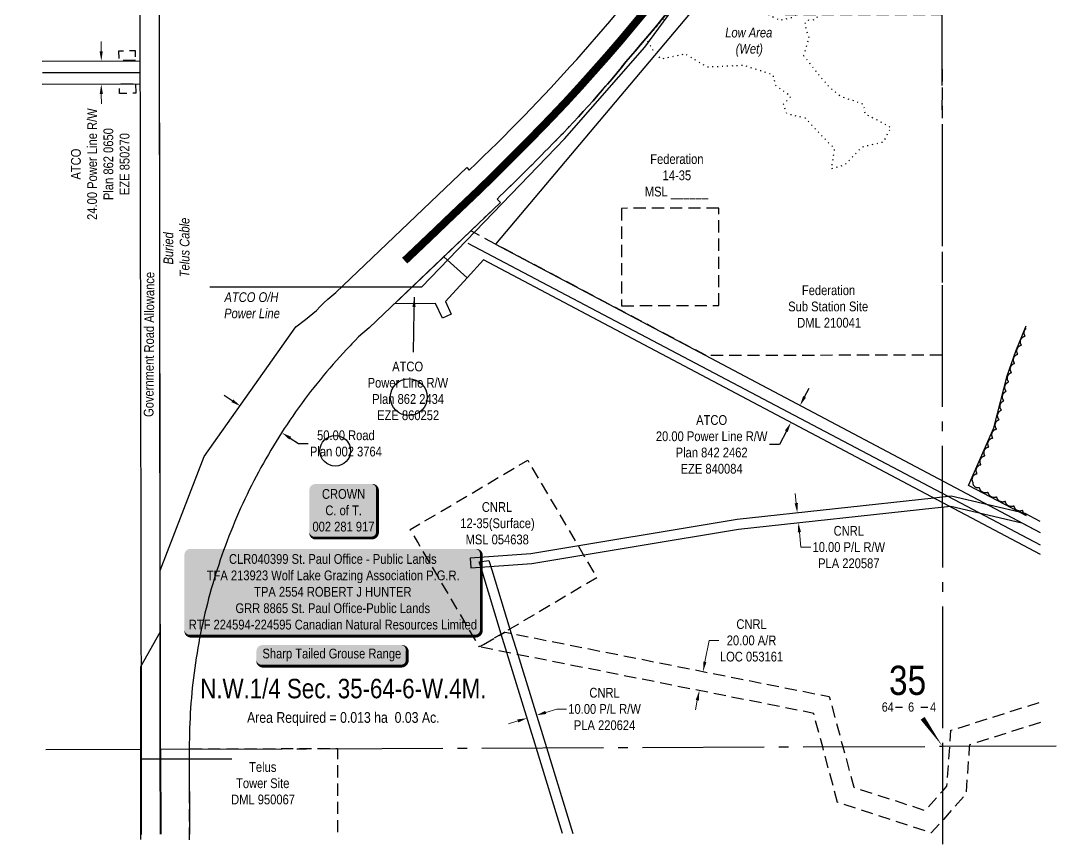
# Model space of a CAD drawing. Extents: x 511994 to 515316, y 6048038 to 6051499.
# Drawn here: x 511994 to 513058, y 6048038 to 6048884 of the extents above; entities that cross this region are included whole.
import ezdxf
from ezdxf.enums import TextEntityAlignment as Align

# ---------------------------------------------------------------- set-up
doc = ezdxf.new("R2010")
doc.units = 0
doc.header["$LTSCALE"] = 5
doc.header["$PDSIZE"] = 0.5
for name, pattern in [('0', [1, 1, 0]), ('foc-ACCESSROAD', [3.75, 2.5, -1.25]), ('foc-FLOWLINE', [3.75, 2.5, -1.25]), ('foc-QUARTERLINE', [33, 25, -3, 2, -3]), ('foc-TOPO', [1, 0.2, -0.8])]:
    doc.linetypes.add(name, pattern=pattern)
doc.layers.get('Defpoints').update_dxf_attribs({"color": 9})
for name, color, linetype in [('10', 1, 'Continuous'), ('9', 3, 'Continuous'), ('AS-OWNER', 7, 'Continuous'), ('AS-POWER', 104, 'foc-POWER'), ('AS-POWER-T', 104, 'Continuous'), ('AS-ROADS', 254, 'Continuous'), ('AS-TELEPHONE', 224, 'foc-TEL'), ('AS-TELEPHONE-T', 224, 'Continuous'), ('AS-WILDLIFE-BLOCK', 131, 'Continuous'), ('C-SYMBOL', 7, 'Continuous'), ('C-WS', 13, 'foc-ACCESSROAD'), ('F-AR', 190, 'foc-ACCESSROAD'), ('F-EZE', 190, 'foc-FLOWLINE'), ('F-RW', 190, 'Continuous'), ('F-WS', 190, 'foc-ACCESSROAD'), ('L-AREAREQUIRED', 7, 'Continuous'), ('L-QSEC', 8, 'foc-QUARTERLINE'), ('L-ROAD-T', 7, 'Continuous'), ('L-SEC', 7, 'Continuous'), ('L-SECLBL', 7, 'Continuous'), ('L-SECQ', 8, 'foc-QUARTERLINE'), ('L-TITLEDB', 4, 'Continuous'), ('L-TITLEDB-T', 4, 'Continuous'), ('T-BUSH', 110, '0'), ('T-LOW-AREA', 48, 'foc-TOPO')]:
    doc.layers.add(name, color=color, linetype=linetype)
for name, color, linetype, lineweight in [('C-WS-T', 13, 'Continuous', 9), ('F-AR-T', 190, 'Continuous', 9), ('F-EZE-T', 190, 'Continuous', 9), ('F-RW-T', 190, 'Continuous', 9), ('F-WS-T', 190, 'Continuous', 9), ('T-TEXT', 48, 'Continuous', 18)]:
    doc.layers.add(name, color=color, linetype=linetype, lineweight=lineweight)
doc.styles.add('100L', font='ARIALN.TTF', dxfattribs={"height": 11})
doc.styles.add('175L', font='ARIALN.TTF', dxfattribs={"height": 20})
doc.styles.add('80', font='ARIALN.TTF', dxfattribs={"height": 10})
doc.styles.add('80CG', font='ARIALN.TTF', dxfattribs={"height": 10})
doc.styles.add('80L', font='ARIALN.TTF', dxfattribs={"height": 10})
doc.styles.add('foc-LtypeFont', font='ARIALN.TTF', dxfattribs={"height": 7.35})
doc.styles.add('SIMPLEX', font='ARIALN.TTF')
doc.linetypes.add('foc-POWER', pattern='A,6,-1,["P",foc-LtypeFont,S=0.2,R=0,X=-0.625,Y=-0.75],-1.24,4', length=12.24)
doc.linetypes.add('foc-TEL', pattern='A,2,-1,["T",foc-LtypeFont,S=0.2,R=0,X=-0.425,Y=-0.75],-1.24,8', length=12.24)
doc.linetypes.add('foc-TEL-NOLINE', pattern='A,0,-2,["T",foc-LtypeFont,S=0.2,R=0,X=-0.425,Y=-0.75],-10.24', length=12.24)
doc.dimstyles.new('Compass 5 000', dxfattribs={"dimscale": 5, "dimtxt": 9, "dimasz": 2, "dimexe": 0.2, "dimexo": 0.0625, "dimgap": 0.5, "dimtad": 0, "dimtih": 1, "dimtoh": 1, "dimzin": 0, "dimdsep": 46, "dimtxsty": '80CG', "dimcen": 0.1, "dimse1": 1, "dimse2": 1, "dimclrd": 256, "dimclrt": 256, "dimaunit": 1, "dimadec": 4, "dimazin": 0, "dimtfac": 0.06, "dimtofl": 0, "dimtmove": 0, "dimatfit": 1, "dimfxl": 0.2, "dimtolj": 1, "dimtzin": 0, "dimlwd": -1, "dimarcsym": 0})

# ---------------------------------------------------------------- blocks, each defined once
blk = doc.blocks.new('*D98')
at = {"layer": 'Defpoints', "color": 0, "transparency": 16777216}
for p in [(512672.1, 6048220.2), (512694.7, 6048215.7), (512668.2, 6048200.6)]:
    blk.add_point(p, dxfattribs=at)
at = {"layer": 'F-AR-T', "transparency": 16777216}
for p, q in [((512696.6, 6048225.5), (512701, 6048247.6)), ((512701, 6048247.6), (512711, 6048247.6)), ((512688.8, 6048186.3), (512686.9, 6048176.5))]:
    blk.add_line(p, q, dxfattribs=at)
for points in [[(512695, 6048225.8), (512698.2, 6048225.2), (512694.7, 6048215.7)], [(512687.2, 6048186.6), (512690.5, 6048185.9), (512690.8, 6048196.1)]]:
    blk.add_solid(points, dxfattribs=at)
at = {"layer": 'F-AR-T', "transparency": 16777216, "insert": (512744.5, 6048247.6), "char_height": 10, "attachment_point": 5, "style": '80CG'}
blk.add_mtext('\\A1;CNRL\\P20.00 A/R\\PLOC 053161', dxfattribs=at)
blk = doc.blocks.new('*D99')
at = {"layer": 'Defpoints', "color": 0, "transparency": 16777216}
for p in [(512059.6, 6048842.4), (512059.6, 6048818.4), (512076.5, 6048818.5)]:
    blk.add_point(p, dxfattribs=at)
at = {"layer": 'F-EZE-T', "transparency": 16777216}
for p, q in [((512076.5, 6048852.4), (512076.4, 6048862.4)), ((512076.5, 6048808.5), (512076.6, 6048798.5))]:
    blk.add_line(p, q, dxfattribs=at)
for points in [[(512078.1, 6048852.5), (512074.8, 6048852.4), (512076.5, 6048842.4)], [(512078.2, 6048808.5), (512074.9, 6048808.5), (512076.5, 6048818.5)]]:
    blk.add_solid(points, dxfattribs=at)
at = {"layer": 'F-EZE-T', "transparency": 16777216, "insert": (512075.5, 6048736.6), "char_height": 10, "attachment_point": 5, "rotation": 90, "style": '80CG', "bg_fill": 3, "box_fill_scale": 1.1, "bg_fill_color": 256, "bg_fill_true_color": 13158600, "bg_fill_transparency": 0}
blk.add_mtext('\\A1;ATCO\\P24.00 Power Line R/W\\PPlan 862 0650\\PEZE 850270', dxfattribs=at)
blk = doc.blocks.new('*D100')
at = {"layer": 'Defpoints', "color": 0, "transparency": 16777216}
for p in [(512791.5, 6048378.5), (512770.5, 6048376.3), (512771.6, 6048366.3)]:
    blk.add_point(p, dxfattribs=at)
at = {"layer": 'F-RW-T', "transparency": 16777216}
for p, q in [((512790.4, 6048388.5), (512789.3, 6048398.4)), ((512793.6, 6048358.7), (512795.3, 6048343.4)), ((512795.3, 6048343.4), (512805.3, 6048343.4))]:
    blk.add_line(p, q, dxfattribs=at)
for points in [[(512792.1, 6048388.7), (512788.8, 6048388.3), (512791.5, 6048378.5)], [(512795.3, 6048358.8), (512792, 6048358.5), (512792.6, 6048368.6)]]:
    blk.add_solid(points, dxfattribs=at)
at = {"layer": 'F-RW-T', "transparency": 16777216, "insert": (512844.4, 6048343.4), "char_height": 10, "attachment_point": 5, "style": '80CG'}
blk.add_mtext('\\A1;CNRL\\P10.00 P/L R/W\\PPLA 220587', dxfattribs=at)
blk = doc.blocks.new('*D101')
at = {"layer": 'Defpoints', "color": 0, "transparency": 16777216}
for p in [(512523.5, 6048170.8), (512520.5, 6048146.8), (512530, 6048149.7)]:
    blk.add_point(p, dxfattribs=at)
at = {"layer": 'F-RW-T', "transparency": 16777216}
for p, q in [((512533.1, 6048173.7), (512544.4, 6048177.2)), ((512544.4, 6048177.2), (512554.4, 6048177.2)), ((512504.4, 6048164.9), (512494.9, 6048162))]:
    blk.add_line(p, q, dxfattribs=at)
for points in [[(512532.6, 6048175.3), (512533.6, 6048172.1), (512523.5, 6048170.8)], [(512503.9, 6048166.5), (512504.9, 6048163.3), (512514, 6048167.8)]]:
    blk.add_solid(points, dxfattribs=at)
at = {"layer": 'F-RW-T', "transparency": 16777216, "insert": (512593.5, 6048177.2), "char_height": 10, "attachment_point": 5, "style": '80CG'}
blk.add_mtext('\\A1;CNRL\\P10.00 P/L R/W\\PPLA 220624', dxfattribs=at)
blk = doc.blocks.new('*D102')
at = {"layer": 'Defpoints', "color": 0, "transparency": 16777216}
for p in [(512627.8, 6048577.1), (512618.4, 6048559.4), (512794.3, 6048488.8)]:
    blk.add_point(p, dxfattribs=at)
at = {"layer": 'L-TITLEDB-T', "transparency": 16777216}
for p, q in [((512799, 6048497.7), (512803.7, 6048506.5)), ((512780.3, 6048462.3), (512773.1, 6048448.8)), ((512773.1, 6048448.8), (512763.1, 6048448.8))]:
    blk.add_line(p, q, dxfattribs=at)
for points in [[(512797.5, 6048498.5), (512800.4, 6048496.9), (512794.3, 6048488.8)], [(512778.8, 6048463.1), (512781.7, 6048461.6), (512784.9, 6048471.2)]]:
    blk.add_solid(points, dxfattribs=at)
at = {"layer": 'L-TITLEDB-T', "transparency": 16777216, "insert": (512703.5, 6048448.8), "char_height": 10, "attachment_point": 5, "style": '80CG'}
blk.add_mtext('\\A1;ATCO\\P20.00 Power Line R/W\\PPlan 842 2462\\PEZE 840084', dxfattribs=at)
blk = doc.blocks.new('*D103')
at = {"layer": 'Defpoints', "color": 0, "transparency": 16777216}
for p in [(512219.5, 6048488.2), (512262.2, 6048460.7), (512262.2, 6048460.7)]:
    blk.add_point(p, dxfattribs=at)
at = {"layer": 'L-TITLEDB-T', "transparency": 16777216}
for p, q in [((512211.1, 6048493.6), (512202.7, 6048499)), ((512270.6, 6048455.2), (512279, 6048449.8)), ((512279, 6048449.8), (512289, 6048449.8))]:
    blk.add_line(p, q, dxfattribs=at)
for points in [[(512212, 6048495), (512210.2, 6048492.2), (512219.5, 6048488.2)], [(512271.5, 6048456.7), (512269.7, 6048453.8), (512262.2, 6048460.7)]]:
    blk.add_solid(points, dxfattribs=at)
at = {"layer": 'L-TITLEDB-T', "transparency": 16777216, "insert": (512327.8, 6048449.8), "char_height": 10, "attachment_point": 5, "style": '80CG'}
blk.add_mtext('\\A1;50.00 Road\\PPlan 002 3764', dxfattribs=at)
blk = doc.blocks.new('*U96')
h = blk.add_hatch(color=255)
edge = h.paths.add_edge_path()
edge.add_line((-29, -28.5), (29, -28.5))
edge.add_arc((29, -22.5), 6, 270, 360)
edge.add_line((35, -22.5), (35, 21))
edge.add_arc((29, 21), 6, 0, 90)
edge.add_line((29, 27), (-29, 27))
edge.add_arc((-29, 21), 6, 90, 180)
edge.add_line((-35, 21), (-35, -22.5))
edge.add_arc((-29, -22.5), 6, 180, 270)
at = {"color": 14, "flags": 128}
blk.add_lwpolyline([(-29, -28.5, 3, 3, 0), (29, -28.5, 3, 3, 0.414214), (35, -22.5, 3, 3, 0), (35, 21, 3, 0, 0.414214), (29, 27, 0, 0, 0), (-29, 27, 0, 0, 0.414214), (-35, 21, 0, 0, 0), (-35, -22.5, 0, 3, 0.414214)], format="xyseb", close=True, dxfattribs=at)
at = {"color": 14, "style": '80'}
blk.add_attdef('ENTER_TEXT_001', (-26.8, -4.9), '', height=10, dxfattribs=at)
blk = doc.blocks.new('L-SECLBL')
at = {"layer": '9', "color": 7}
for p, q in [((-5.1, -27.8), (-12.3, -27.8)), ((20.7, -27.8), (13.5, -27.8))]:
    blk.add_line(p, q, dxfattribs=at)
at = {"layer": '10', "color": 2, "style": 'SIMPLEX'}
blk.add_attdef('SEC', text='', height=30, dxfattribs=at).set_placement((0, 0), align=Align.MIDDLE)
at = {"layer": '10', "color": 5, "style": '80L'}
blk.add_attdef('TWP', text='', height=9.5, dxfattribs=at).set_placement((-14.4, -27.4), align=Align.MIDDLE_RIGHT)
blk.add_attdef('RGE', text='', height=9.5, dxfattribs=at).set_placement((3.6, -27.4), align=Align.MIDDLE_CENTER)
blk.add_attdef('MER', text='', height=9.5, dxfattribs=at).set_placement((23.2, -27.4), align=Align.MIDDLE_LEFT)
blk = doc.blocks.new('*U106')
h = blk.add_hatch(color=255)
edge = h.paths.add_edge_path()
edge.add_line((-146.5, -45.5), (146.5, -45.5))
edge.add_arc((146.5, -39.5), 6, 270, 360)
edge.add_line((152.5, -39.5), (152.5, 38))
edge.add_arc((146.5, 38), 6, 0, 90)
edge.add_line((146.5, 44), (-146.5, 44))
edge.add_arc((-146.5, 38), 6, 90, 180)
edge.add_line((-152.5, 38), (-152.5, -39.5))
edge.add_arc((-146.5, -39.5), 6, 180, 270)
at = {"color": 44, "flags": 128}
blk.add_lwpolyline([(-146.5, -45.5, 3, 3, 0), (146.5, -45.5, 3, 3, 0.414214), (152.5, -39.5, 3, 3, 0), (152.5, 38, 3, 0, 0.414214), (146.5, 44, 0, 0, 0), (-146.5, 44, 0, 0, 0.414214), (-152.5, 38, 0, 0, 0), (-152.5, -39.5, 0, 3, 0.414214)], format="xyseb", close=True, dxfattribs=at)
at = {"color": 44, "style": '80'}
blk.add_attdef('ENTER_TEXT_001', (-36, -5), '', height=10, dxfattribs=at)
blk = doc.blocks.new('*U71')
h = blk.add_hatch(color=255)
edge = h.paths.add_edge_path()
edge.add_line((-71.5, -11.5), (71.5, -11.5))
edge.add_arc((71.5, -5.5), 6, 270, 360)
edge.add_line((77.5, -5.5), (77.5, 4))
edge.add_arc((71.5, 4), 6, 0, 90)
edge.add_line((71.5, 10), (-71.5, 10))
edge.add_arc((-71.5, 4), 6, 90, 180)
edge.add_line((-77.5, 4), (-77.5, -5.5))
edge.add_arc((-71.5, -5.5), 6, 180, 270)
at = {"color": 131, "flags": 128}
blk.add_lwpolyline([(-71.5, -11.5, 3, 3, 0), (71.5, -11.5, 3, 3, 0.414214), (77.5, -5.5, 3, 3, 0), (77.5, 4, 3, 0, 0.414214), (71.5, 10, 0, 0, 0), (-71.5, 10, 0, 0, 0.414214), (-77.5, 4, 0, 0, 0), (-77.5, -5.5, 0, 3, 0.414214)], format="xyseb", close=True, dxfattribs=at)
at = {"color": 131, "style": '80'}
blk.add_attdef('ENTER_TEXT_001', (-36, -5), '', height=10, dxfattribs=at)

msp = doc.modelspace()

# ---------------------------------------------------------------- linework, layer by layer
at = {"layer": 'AS-POWER', "flags": 128}
for points in [[(512188.016, 6048610.487), (512405.629, 6048610.771), (512552.259, 6048762.524), (512635.04, 6048856.533), (512706.778, 6048954.572)], [(512016.078, 6048830.563), (512116.2, 6048830.693)], [(512453.083, 6048655.337), (513040.872, 6048345.645)]]:
    msp.add_lwpolyline(points, dxfattribs=at)
at = {"layer": 'AS-ROADS', "const_width": 8, "flags": 128}
msp.add_lwpolyline([(512758.534, 6049061.485), (512748.364, 6049046.177), (512736.38, 6049028.488), (512724.945, 6049011.777), (512712.079, 6048993.342), (512647.945, 6048912.151), (512636.545, 6048895.29), (512623.605, 6048879.789), (512610.526, 6048864.084), (512597.101, 6048848.536), (512582.245, 6048831.805), (512568.63, 6048816.54), (512554.065, 6048800.613), (512538.484, 6048784.217), (512522.133, 6048767.397), (512508.103, 6048753.129), (512493.729, 6048738.739), (512479.12, 6048724.236), (512464.212, 6048709.718), (512448.994, 6048695.282), (512433.746, 6048680.796), (512418.547, 6048666.231), (512403.353, 6048651.761), (512388.198, 6048637.422)], dxfattribs=at)
at = {"layer": 'AS-TELEPHONE', "linetype": 'foc-TEL-NOLINE', "flags": 128}
msp.add_lwpolyline([(512117.227, 6048043.276), (512117.106, 6048136.157), (512116.995, 6048220.917), (512137.069, 6048256.111), (512136.225, 6048909.642), (512160.178, 6048909.697)], dxfattribs=at)
at = {"layer": 'AS-TELEPHONE', "flags": 128}
msp.add_lwpolyline([(512117.119, 6048125.975), (512210.689, 6048126.097)], dxfattribs=at)
at = {"layer": 'C-WS'}
msp.add_lwpolyline([(512714.4, 6048930.889), (512732.83, 6048919.315), (512779.169, 6048890.077), (512940.117, 6048890.156), (512940.296, 6048540.599), (512698.049, 6048539.971), (512481.594, 6048654.45), (512455.97, 6048668.002), (512486.48, 6048697.133), (512483.022, 6048700.756, 0.00915271), (512535.538, 6048752.764, 0.02545471), (512615.529, 6048841.513), (512624.892, 6048852.42), (512636.042, 6048865.638), (512647.077, 6048878.95), (512668.805, 6048905.857), (512687.675, 6048929.772), (512696.967, 6048941.82)], format="xyb", close=True, dxfattribs=at)
msp.add_lwpolyline([(512710.871, 6048691.396), (512610.92, 6048691.194), (512611.072, 6048591.244), (512711.023, 6048591.446), (512710.871, 6048691.396)], dxfattribs=at)
at = {"layer": 'Defpoints', "flags": 128}
msp.add_lwpolyline([(513026.884, 6048375.644), (512967.537, 6048406.793), (512993.501, 6048465.851), (513007.155, 6048519.411), (513015.931, 6048544.672), (513026.62, 6048570.653)], dxfattribs=at)
at = {"layer": 'Defpoints', "color": 1}
for centre, radius in [((512392.357, 6048497.348), 18.929), ((512316.893, 6048442.28), 15.706)]:
    msp.add_circle(centre, radius, dxfattribs=at)
at = {"layer": 'F-AR', "flags": 128}
for points in [[(512111.495, 6048842.951), (512094.835, 6048842.911), (512094.702, 6048852.93), (512111.38, 6048853.269), (512111.495, 6048842.951)], [(512111.762, 6048818.959), (512111.87, 6048809.312), (512095.278, 6048809.14), (512095.15, 6048818.92), (512111.762, 6048818.959)]]:
    msp.add_lwpolyline(points, close=True, dxfattribs=at)
msp.add_lwpolyline([(513041.41, 6048163.409), (512968.337, 6048140.394), (512968.222, 6048138.804), (512964.684, 6048089.817), (512941.589, 6048063.929), (512929.14, 6048049.974), (512832.947, 6048081.267), (512817.562, 6048138.402), (512808.315, 6048172.749), (512465.081, 6048240.876), (512490.949, 6048256.132), (512824.397, 6048189.947), (512838.26, 6048138.457), (512849.441, 6048096.933), (512922.908, 6048073.033), (512941.536, 6048093.912), (512945.227, 6048098.05), (512948.166, 6048138.754), (512949.368, 6048155.388), (513041.381, 6048184.368)], dxfattribs=at)
at = {"layer": 'F-EZE', "linetype": 'Continuous', "flags": 128}
msp.add_lwpolyline([(512015.768, 6048842.321), (512116.184, 6048842.532), (512116.216, 6048818.541), (512015.813, 6048818.33)], dxfattribs=at)
at = {"layer": 'F-RW'}
for points in [[(513041.131, 6048369.656), (513025.695, 6048377.818), (512949.704, 6048395.59), (512931.627, 6048393.641), (512729.609, 6048371.859), (512517.724, 6048336.508), (512455.589, 6048332.132), (512456.291, 6048322.162), (512456.291, 6048322.162), (512518.9, 6048326.571), (512730.968, 6048361.953), (512932.699, 6048383.703), (512949.084, 6048385.47), (513022.163, 6048368.38), (513041.146, 6048358.341)], [(512550.421, 6048049.3), (512523.263, 6048137.621), (512493.234, 6048235.288), (512487.457, 6048254.073), (512467.624, 6048318.574), (512464.674, 6048328.169), (512474.69, 6048329.604), (512477.64, 6048320.007), (512496.309, 6048259.293), (512497.693, 6048254.793), (512504.371, 6048233.078), (512533.712, 6048137.648), (512560.873, 6048049.319)]]:
    msp.add_lwpolyline(points, dxfattribs=at)
at = {"layer": 'F-WS', "flags": 128}
msp.add_lwpolyline([(512490.949, 6048256.132), (512465.081, 6048240.876), (512461.009, 6048247.764), (512401.564, 6048348.548), (512393.957, 6048361.467), (512514.531, 6048432.589), (512585.661, 6048311.99), (512490.949, 6048256.132)], close=True, dxfattribs=at)
msp.add_lwpolyline([(512167.272, 6048042.977), (512167.073, 6048136.275), (512238.583, 6048136.457), (512319.072, 6048136.664), (512319.259, 6048048.889)], dxfattribs=at)
at = {"layer": 'L-QSEC', "flags": 128}
msp.add_lwpolyline([(512940.024, 6048942.395), (512940.662, 6048138.939)], dxfattribs=at)
at = {"layer": 'L-SEC'}
for p, q in [((512116.06, 6048940.07), (512117.33, 6048135.752)), ((512137.437, 6048135.814), (512136.167, 6048940.111)), ((512117.33, 6048135.752), (512117.485, 6048048.53)), ((512137.437, 6048135.788), (512137.592, 6048048.566))]:
    msp.add_line(p, q, dxfattribs=at)
at = {"layer": 'L-SECLBL', "flags": 128}
msp.add_lwpolyline([(512940.662, 6048138.939, 0, 5, 0), (512920.253, 6048167.68, 0, 0, 0)], format="xyseb", dxfattribs=at)
at = {"layer": 'L-SECQ'}
for p, q in [((512117.33, 6048135.752), (512019.53, 6048135.285)), ((512137.437, 6048135.814), (512940.662, 6048138.939)), ((512940.662, 6048138.939), (513057.547, 6048139.302)), ((512940.662, 6048138.939), (512940.815, 6048038.347))]:
    msp.add_line(p, q, dxfattribs=at)
at = {"layer": 'L-TITLEDB', "flags": 128}
for points in [[(513041.177, 6048335.676), (512469.134, 6048638.218), (512452.329, 6048619.706), (512428.27, 6048641.554), (512455.83, 6048667.868), (512486.48, 6048697.133), (512483.022, 6048700.756, 0.00915271), (512535.538, 6048752.764, 0.02545471), (512615.529, 6048841.513), (512624.892, 6048852.42), (512636.042, 6048865.638), (512647.077, 6048878.95), (512657.998, 6048892.357), (512668.805, 6048905.857), (512680.094, 6048918.012), (512700.64, 6048941.829), (512733.45, 6048941.905), (512721.291, 6048928.487), (512716.33, 6048933.18), (512481.37, 6048654.361), (513041.146, 6048358.305)], [(512137.267, 6048048.565), (512137.07, 6048136.626), (512137.147, 6048319.388), (512182.229, 6048436.428), (512276.522, 6048569.499), (512286.177, 6048577.23), (512297.5, 6048586.307), (512301.361, 6048590.293), (512305.217, 6048594.206), (512309.106, 6048598.086), (512317.476, 6048604.846), (512451.991, 6048733.259), (512454.584, 6048730.543, 0.02023923), (512564.961, 6048844.147), (512576.365, 6048856.966), (512587.66, 6048869.881), (512598.845, 6048882.892), (512608.607, 6048894.51)], [(512657.998, 6048892.357), (512647.077, 6048878.95), (512636.042, 6048865.638), (512624.892, 6048852.42), (512615.529, 6048841.513, -0.02545471), (512535.538, 6048752.764, -0.00915271), (512483.022, 6048700.756), (512486.48, 6048697.133), (512455.83, 6048667.868), (512351.808, 6048568.546), (512340.859, 6048559.157), (512337.37, 6048555.624), (512333.911, 6048552.063), (512332.122, 6048550.198), (512328.558, 6048546.433), (512325.027, 6048542.636), (512321.529, 6048538.809), (512318.064, 6048534.952), (512314.633, 6048531.065), (512311.236, 6048527.149), (512307.872, 6048523.203), (512304.544, 6048519.227), (512301.249, 6048515.223), (512297.991, 6048511.191), (512294.767, 6048507.131), (512291.578, 6048503.042), (512288.425, 6048498.927), (512285.308, 6048494.783), (512282.226, 6048490.613), (512279.182, 6048486.417), (512276.174, 6048482.194), (512273.202, 6048477.945), (512270.268, 6048473.67), (512267.371, 6048469.37), (512264.511, 6048465.046), (512261.69, 6048460.696), (512258.905, 6048456.322), (512256.159, 6048451.924), (512253.451, 6048447.503), (512250.782, 6048443.057), (512248.152, 6048438.59), (512245.561, 6048434.099), (512243.008, 6048429.586), (512240.495, 6048425.052), (512238.02, 6048420.494), (512235.587, 6048415.916), (512233.193, 6048411.318), (512230.839, 6048406.698), (512228.525, 6048402.059), (512226.251, 6048397.399), (512224.018, 6048392.72), (512221.826, 6048388.021), (512219.675, 6048383.304), (512217.564, 6048378.568), (512215.495, 6048373.814), (512213.467, 6048369.042), (512211.481, 6048364.253), (512209.537, 6048359.447), (512207.634, 6048354.624), (512205.773, 6048349.784), (512203.954, 6048344.929), (512202.178, 6048340.058), (512200.444, 6048335.171), (512198.753, 6048330.27), (512197.103, 6048325.355), (512195.497, 6048320.425), (512193.934, 6048315.482), (512192.414, 6048310.525), (512190.937, 6048305.555), (512189.503, 6048300.572), (512188.112, 6048295.578), (512186.765, 6048290.571), (512185.461, 6048285.553), (512184.201, 6048280.524), (512182.985, 6048275.483), (512181.812, 6048270.433), (512180.684, 6048265.372), (512179.6, 6048260.302), (512178.559, 6048255.223), (512177.562, 6048250.135), (512176.611, 6048245.038), (512175.702, 6048239.933), (512174.839, 6048234.822), (512174.02, 6048229.702), (512173.246, 6048224.575), (512172.516, 6048219.442), (512171.831, 6048214.302), (512171.19, 6048209.158), (512170.594, 6048204.007), (512170.042, 6048198.851), (512169.537, 6048193.692), (512169.075, 6048188.527), (512168.658, 6048183.359), (512168.286, 6048178.188), (512167.96, 6048173.014), (512167.678, 6048167.836), (512167.441, 6048162.657), (512167.249, 6048157.476), (512167.102, 6048152.293), (512167, 6048147.11), (512166.943, 6048141.925), (512166.932, 6048136.702), (512167.12, 6048048.618)]]:
    msp.add_lwpolyline(points, format="xyb", dxfattribs=at)
msp.add_lwpolyline([(512428.27, 6048641.554), (512452.329, 6048619.706), (512429.956, 6048595.677), (512436.047, 6048582.575), (512426.987, 6048578.361), (512419.914, 6048593.595), (512377.587, 6048593.149)], close=True, dxfattribs=at)
at = {"layer": 'T-BUSH', "flags": 128}
msp.add_lwpolyline([(513026.883, 6048376.144, -0.27735351), (513022.987, 6048381.075, -0.52056705), (513014.137, 6048385.721, -0.52056705), (513005.287, 6048390.366, -0.52056705), (512996.437, 6048395.011, -0.52056705), (512987.587, 6048399.656, -0.52056705), (512978.737, 6048404.301, -0.52056705), (512972.1, 6048409.721, -0.52056705), (512976.122, 6048418.87, -0.52056705), (512980.145, 6048428.02, -0.52056705), (512984.167, 6048437.17, -0.52056705), (512988.19, 6048446.32, -0.52056705), (512992.212, 6048455.47, -0.52056705), (512996.235, 6048464.62, -0.52056705), (512998.746, 6048474.29, -0.52056705), (513001.216, 6048483.976, -0.52056705), (513003.685, 6048493.661, -0.52056705), (513006.154, 6048503.346, -0.52056705), (513008.623, 6048513.032, -0.52056705), (513011.441, 6048522.612, -0.52056705), (513014.721, 6048532.053, -0.52056705), (513018.001, 6048541.495, -0.52056705), (513021.687, 6048550.783, -0.52056705), (513025.49, 6048560.026, -0.37199284), (513026.624, 6048567.919)], format="xyb", dxfattribs=at)
at = {"layer": 'T-LOW-AREA', "flags": 128}
msp.add_lwpolyline([(512823.792, 6048915.412), (512811.341, 6048886.146), (512806.005, 6048883.601), (512802.391, 6048884.333), (512798.992, 6048880.417), (512803.301, 6048866.282), (512797.949, 6048848.025), (512812.197, 6048829.894), (512825.365, 6048814.67), (512835.835, 6048806.312), (512859.513, 6048798.155), (512860.91, 6048788.403), (512876.068, 6048780.601), (512887.658, 6048774.014), (512879.557, 6048758.989), (512857.755, 6048753.901), (512840.16, 6048735.688), (512826.62, 6048731.834), (512829.888, 6048752.035), (512810.176, 6048772.581), (512799.901, 6048783.752), (512780.971, 6048788.067), (512777.034, 6048797.905), (512784.876, 6048806.029), (512769.351, 6048817.228), (512766.645, 6048828.215), (512736.561, 6048837.856), (512699.238, 6048836.094), (512676.441, 6048849.557), (512651.554, 6048844.242), (512643.023, 6048853.811), (512636.468, 6048865.473), (512667.299, 6048901.347), (512716.105, 6048908.539), (512736.754, 6048902.514), (512773.723, 6048884.308), (512787.907, 6048887.643), (512793.336, 6048893.219), (512752.984, 6048925.267), (512742.251, 6048960.733), (512764.029, 6049000.302), (512784.491, 6049005.818), (512806.851, 6048995.834), (512831.249, 6048982.425), (512837.987, 6048970.279), (512839.658, 6048949.066), (512827.494, 6048925.869)], dxfattribs=at)

# ---------------------------------------------------------------- block references
ref = msp.add_blockref('*U106', (512314.432, 6048297.558))
ref.add_attrib('ENTER_TEXT_001', 'CLR040399 St. Paul Office - Public Lands', (512207.71, 6048326.242), dxfattribs={"color": 44, "height": 10, "style": '80'})
ref.add_attrib('ENTER_TEXT_002', 'TFA 213923 Wolf Lake Grazing Association P.G.R.', (512184.872, 6048309.398), dxfattribs={"color": 44, "height": 10, "style": '80'})
ref.add_attrib('ENTER_TEXT_003', 'TPA 2554 ROBERT J HUNTER', (512233.532, 6048292.554), dxfattribs={"color": 44, "height": 10, "style": '80'})
ref.add_attrib('ENTER_TEXT_004', 'GRR 8865 St. Paul Office-Public Lands', (512214.357, 6048275.71), dxfattribs={"color": 44, "height": 10, "style": '80'})
ref.add_attrib('ENTER_TEXT_005', 'RTF 224594-224595 Canadian Natural Resources Limited', (512166.359, 6048258.866), dxfattribs={"color": 44, "height": 10, "style": '80'})
at = {"layer": 'AS-OWNER', "linetype": 'Continuous'}
ref = msp.add_blockref('*U96', (512325.24, 6048381.214), dxfattribs=dict(at, xscale=0.9995048999999947, yscale=0.9995048999999947, zscale=0.9995048999999947))
ref.add_attrib('ENTER_TEXT_001', 'CROWN', (512303.191, 6048392.98), dxfattribs={"layer": '0', "color": 14, "height": 9.995, "style": '80'})
ref.add_attrib('ENTER_TEXT_002', 'C. of T.', (512306.685, 6048376.145), dxfattribs={"layer": '0', "color": 14, "height": 9.995, "style": '80'})
ref.add_attrib('ENTER_TEXT_003', '002 281 917', (512293.445, 6048359.445), dxfattribs={"layer": '0', "color": 14, "height": 9.99505, "style": '80'})
at = {"layer": 'AS-WILDLIFE-BLOCK'}
ref = msp.add_blockref('*U71', (512313.342, 6048232.786), dxfattribs=dict(at, xscale=0.999501, yscale=0.999501, zscale=0.999501))
ref.add_attrib('ENTER_TEXT_001', 'Sharp Tailed Grouse Range', (512242.044, 6048229.169), dxfattribs={"layer": '0', "color": 131, "height": 9.99501, "style": '80'})
at = {"layer": 'L-SECLBL'}
msp.add_blockref('L-SECLBL', (512904.824, 6048206.689), dxfattribs=at).add_auto_attribs({'SEC': '35', 'TWP': '64', 'RGE': '6', 'MER': '4'})

# ---------------------------------------------------------------- texts
at = {"layer": 'AS-POWER-T', "insert": (512202.367, 6048604.98), "char_height": 9.99505, "attachment_point": 1, "rotation": 0.074748, "style": '80L'}
msp.add_mtext_dynamic_manual_height_columns('\\pi0.68745;{\\fArial Narrow|b0|i1|c0|p34;ATCO O/H\\P\\pi0.3261;Power Line}', width=57.09085, gutter_width=49.975, heights=[0], dxfattribs=at)
at = {"layer": 'C-SYMBOL', "color": 3, "style": '175L'}
msp.add_text('N.W.1/4 Sec. 35-64-6-W.4M.', height=19.9901, dxfattribs=at).set_placement((512325.159, 6048182.211), align=Align.BOTTOM_CENTER)
at = {"layer": 'C-WS-T', "char_height": 10, "attachment_point": 1, "style": '80L'}
for s, width, insert in [('\\pi6.06296;Federation\\P\\pi18.7676;14-35\\P\\pi0.47633;MSL ______', 65.12729, (512634.373, 6048746.762)), ('\\pi14.36127;Federation\\P\\pi0.28897;Sub Station Site\\P\\pi9.55568;DML 210041', 81.72391, (512781.855, 6048612.114))]:
    msp.add_mtext_dynamic_manual_height_columns(s, width=width, gutter_width=50, heights=[0], dxfattribs=dict(at, insert=insert))
at = {"layer": 'F-WS-T', "char_height": 10, "attachment_point": 1, "style": '80L'}
for s, insert in [('\\pi22.78705;CNRL\\P\\pi0.64517;12-35(Surface)\\P\\pi6.08855;MSL 054638', (512444.666, 6048389.58)), ('\\pi24.24339;Telus\\P\\pi10.90438;Tower Site\\P\\pi5.79182;DML 950067', (512204.095, 6048122.698))]:
    msp.add_mtext_dynamic_manual_height_columns(s, width=75.77192, gutter_width=49.975, heights=[0], dxfattribs=dict(at, insert=insert))
at = {"layer": 'L-AREAREQUIRED', "color": 5, "style": '100L'}
msp.add_text('Area Required = 0.013 ha  0.03 Ac.', height=10.99455, dxfattribs=at).set_placement((512325.159, 6048159.722), align=Align.BOTTOM_CENTER)
at = {"layer": 'L-ROAD-T', "style": '80L'}
msp.add_text('Government Road Allowance', height=9.99505, rotation=89.636402, dxfattribs=at).set_placement((512125.591, 6048551.459), align=Align.MIDDLE_CENTER)
at = {"layer": 'L-TITLEDB-T', "insert": (512349.631, 6048533.824), "char_height": 10, "attachment_point": 1, "style": '80L'}
msp.add_mtext_dynamic_manual_height_columns('\\pi25.6912;ATCO\\P\\pi0.46951;Power Line R/W\\P\\pi5.13185;Plan 862 2434\\P\\pi10.26828;EZE 860252', width=82.71255, gutter_width=49.975, heights=[0], dxfattribs=at)

# ---------------------------------------------------------------- dimensions: what is measured, and where the dimension line sits
at = {"layer": 'F-AR-T'}
dim = msp.add_linear_dim(base=(512694.662, 6048215.697), p1=(512668.19, 6048200.562), p2=(512672.084, 6048220.179), angle=78.773398, text='CNRL\\P20.00 A/R\\PLOC 053161', dimstyle='Compass 5 000', dxfattribs=at)
dim.commit()
dim.dimension.update_dxf_attribs({"geometry": '*D98', "text_midpoint": (512744.515, 6048247.639), "dimtype": 161})
at = {"layer": 'F-RW-T', "color": 5}
dim = msp.add_linear_dim(base=(512791.484, 6048378.53), p1=(512771.588, 6048366.332), p2=(512770.517, 6048376.27), angle=96.153929, text='CNRL\\P10.00 P/L R/W\\PPLA 220587', dimstyle='Compass 5 000', dxfattribs=at)
dim.commit()
dim.dimension.update_dxf_attribs({"geometry": '*D100', "text_midpoint": (512844.363, 6048343.351), "dimtype": 161})
at = {"layer": 'F-RW-T'}
dim = msp.add_linear_dim(base=(512523.529, 6048170.766), p1=(512520.454, 6048146.758), p2=(512530.008, 6048149.696), angle=17.090851, text='CNRL\\P10.00 P/L R/W\\PPLA 220624', dimstyle='Compass 5 000', dxfattribs=at)
dim.commit()
dim.dimension.update_dxf_attribs({"geometry": '*D101', "text_midpoint": (512593.533, 6048177.198), "dimtype": 161})
at = {"layer": 'L-TITLEDB-T'}
dim = msp.add_linear_dim(base=(512794.296, 6048488.84), p1=(512618.398, 6048559.387), p2=(512627.756, 6048577.055), angle=62.090229, text='ATCO\\P20.00 Power Line R/W\\PPlan 842 2462\\PEZE 840084', dimstyle='Compass 5 000', dxfattribs=at)
dim.commit()
dim.dimension.update_dxf_attribs({"geometry": '*D102', "text_midpoint": (512703.485, 6048448.785), "dimtype": 161})
dim = msp.add_aligned_dim(p1=(512219.475, 6048488.199), p2=(512262.221, 6048460.664), distance=0, text='50.00 Road\\PPlan 002 3764', dimstyle='Compass 5 000', dxfattribs=at)
dim.commit()
dim.dimension.update_dxf_attribs({"geometry": '*D103', "text_midpoint": (512327.759, 6048449.834)})

# ---------------------------------------------------------------- leaders
at = {"layer": 'L-TITLEDB-T', "path_type": 1}
msp.add_leader([(512397.981, 6048599.856), (512396.804, 6048543.686)], dimstyle='Compass 5 000', override={"dimgap": 0.5, "dimtad": 0}, dxfattribs=at)

# ---------------------------------------------------------------- next in the draw order: texts
at = {"layer": 'T-TEXT', "insert": (512717.22, 6048876.657), "char_height": 9.99505, "attachment_point": 1, "style": '80L', "bg_fill": 2}
msp.add_mtext_dynamic_manual_height_columns('\\pi0.24088;{\\fArial Narrow|b0|i1|c0|p34;Low Area\\P\\pi10.9484;(Wet)}', width=48.248, gutter_width=249.876, heights=[0], dxfattribs=at)

# ---------------------------------------------------------------- next in the draw order: dimensions: what is measured, and where the dimension line sits
at = {"layer": 'F-EZE-T'}
dim = msp.add_linear_dim(base=(512076.526, 6048818.458), p1=(512059.588, 6048842.413), p2=(512059.638, 6048818.422), angle=270.120406, text='ATCO\\P24.00 Power Line R/W\\PPlan 862 0650\\PEZE 850270', dimstyle='Compass 5 000', override={"dimtmove": 2, "dimtfill": 1}, dxfattribs=at)
dim.commit()
dim.dimension.update_dxf_attribs({"geometry": '*D99', "text_midpoint": (512075.455, 6048736.578), "dimtype": 161, "text_rotation": 90})

# ---------------------------------------------------------------- next in the draw order: texts
at = {"layer": 'AS-TELEPHONE-T', "insert": (512140.431, 6048619.176), "char_height": 10, "attachment_point": 1, "rotation": 90.074748, "style": '80L'}
msp.add_mtext_dynamic_manual_height_columns('\\pi14.357;{\\fArial Narrow|b0|i1|c0|p34;Buried\\P\\pi1.23627;Telus Cable}', width=61.8859, gutter_width=49.975, heights=[0], dxfattribs=at)

doc.saveas('drawing.dxf')
